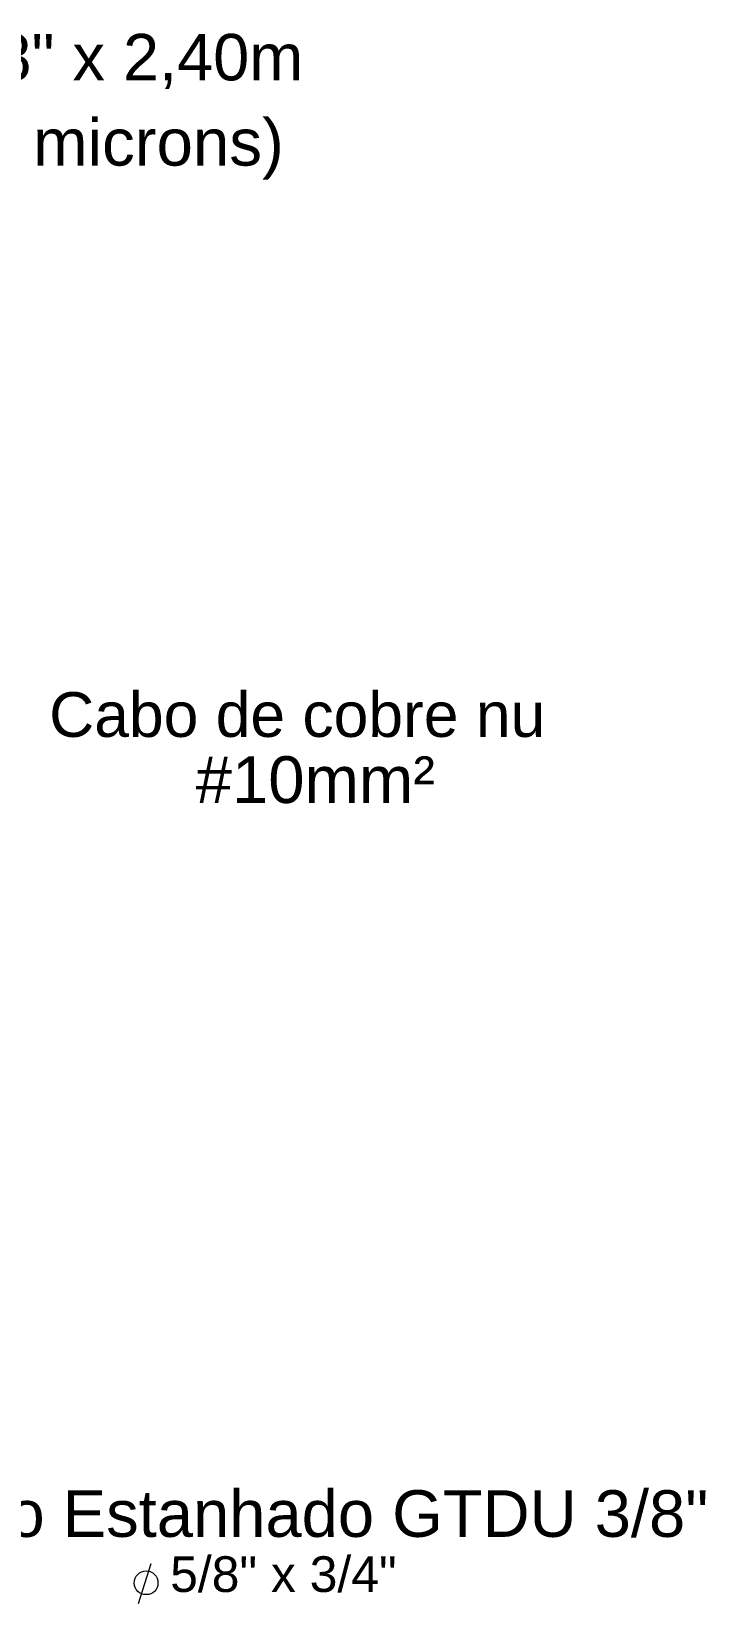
# Model space of a CAD drawing. Header units: millimetres. Extents: x 53 to 176, y -29 to 32.
# Drawn here: x 131.059 to 132.756, y -25.267 to -21.314 of the extents above; entities that cross this region are included whole.
import ezdxf

# ---------------------------------------------------------------- set-up
doc = ezdxf.new("R2010")
doc.units = ezdxf.units.MM
doc.layers.add('16 - Sistema de aterramento', color=6, linetype='Continuous')
doc.styles.add('Arial0', font='arial.ttf', dxfattribs={"height": 3.14658})

msp = doc.modelspace()

# ---------------------------------------------------------------- linework, layer by layer
at = {"layer": '16 - Sistema de aterramento', "color": 7, "linetype": 'Continuous', "lineweight": 20, "true_color": 0x000007}
msp.add_lwpolyline([(131.3285, -25.2673), (131.3606, -25.1667), (131.3606, -25.1667)], dxfattribs=at)
msp.add_open_spline([(131.3774, -25.2156), (131.3774, -25.1988), (131.3648, -25.1849), (131.3481, -25.1849), (131.3481, -25.1849), (131.3313, -25.1849), (131.3173, -25.1988), (131.3173, -25.2156), (131.3173, -25.2156), (131.3173, -25.2324), (131.3313, -25.2449), (131.3481, -25.2449), (131.3481, -25.2449), (131.3648, -25.2449), (131.3774, -25.2324), (131.3774, -25.2156)], degree=3, knots=[0, 0, 0, 0, 0.0625, 0.0625, 0.0625, 0.062501, 0.125, 0.125, 0.125, 0.125001, 0.1875, 0.1875, 0.1875, 0.187501, 1, 1, 1, 1], dxfattribs=at)

# ---------------------------------------------------------------- texts
at = {"layer": '16 - Sistema de aterramento', "color": 7, "true_color": 0x000007, "style": 'Arial0'}
for s, height, p in [('Haste Cobreda 5/8" x 2,40m', 0.116878, (129.6887, -21.437)), ('Alta Camada (254 microns)', 0.117879, (129.6901, -21.6513)), ('Cabo de cobre nu ', 0.11244, (131.1036, -23.0879)), ('#10mm²', 0.11755, (131.4724, -23.2541)), ('Grampo Estanhado GTDU 3/8"', 0.117325, (130.5002, -25.0996)), ('5/8" x 3/4"', 0.089783, (131.4081, -25.2382))]:
    msp.add_text(s, height=height, dxfattribs=at).set_placement(p)

doc.saveas('drawing.dxf')
